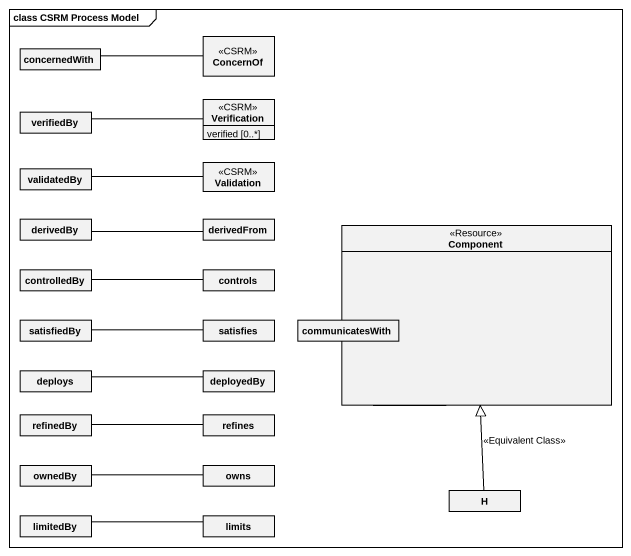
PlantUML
@startuml
mainframe class CSRM Process Model
hide circle
hide empty members
class concernedWith
class ConcernOf <<CSRM>>
class verifiedBy
class Verification <<CSRM>> {
  verified [0..*]
}
class validatedBy
class Validation <<CSRM>>
class derivedBy
class derivedFrom
class "Component" as Component_ <<Resource>>
class controlledBy
class controls
class satisfiedBy
class satisfies
class communicatesWith
class deploys
class deployedBy
class refinedBy
class refines
class ownedBy
class owns
class H
class limitedBy
class limits
concernedWith -right- ConcernOf
Verification -left- verifiedBy
validatedBy -right- Validation
derivedBy -right- derivedFrom
controlledBy -right- controls
satisfiedBy -right- satisfies
communicatesWith -- communicatesWith
deploys -right- deployedBy
refinedBy -right- refines
ownedBy -right- owns
H -up-|> Component_ : <<Equivalent Class>>
limitedBy -right- limits
@enduml
